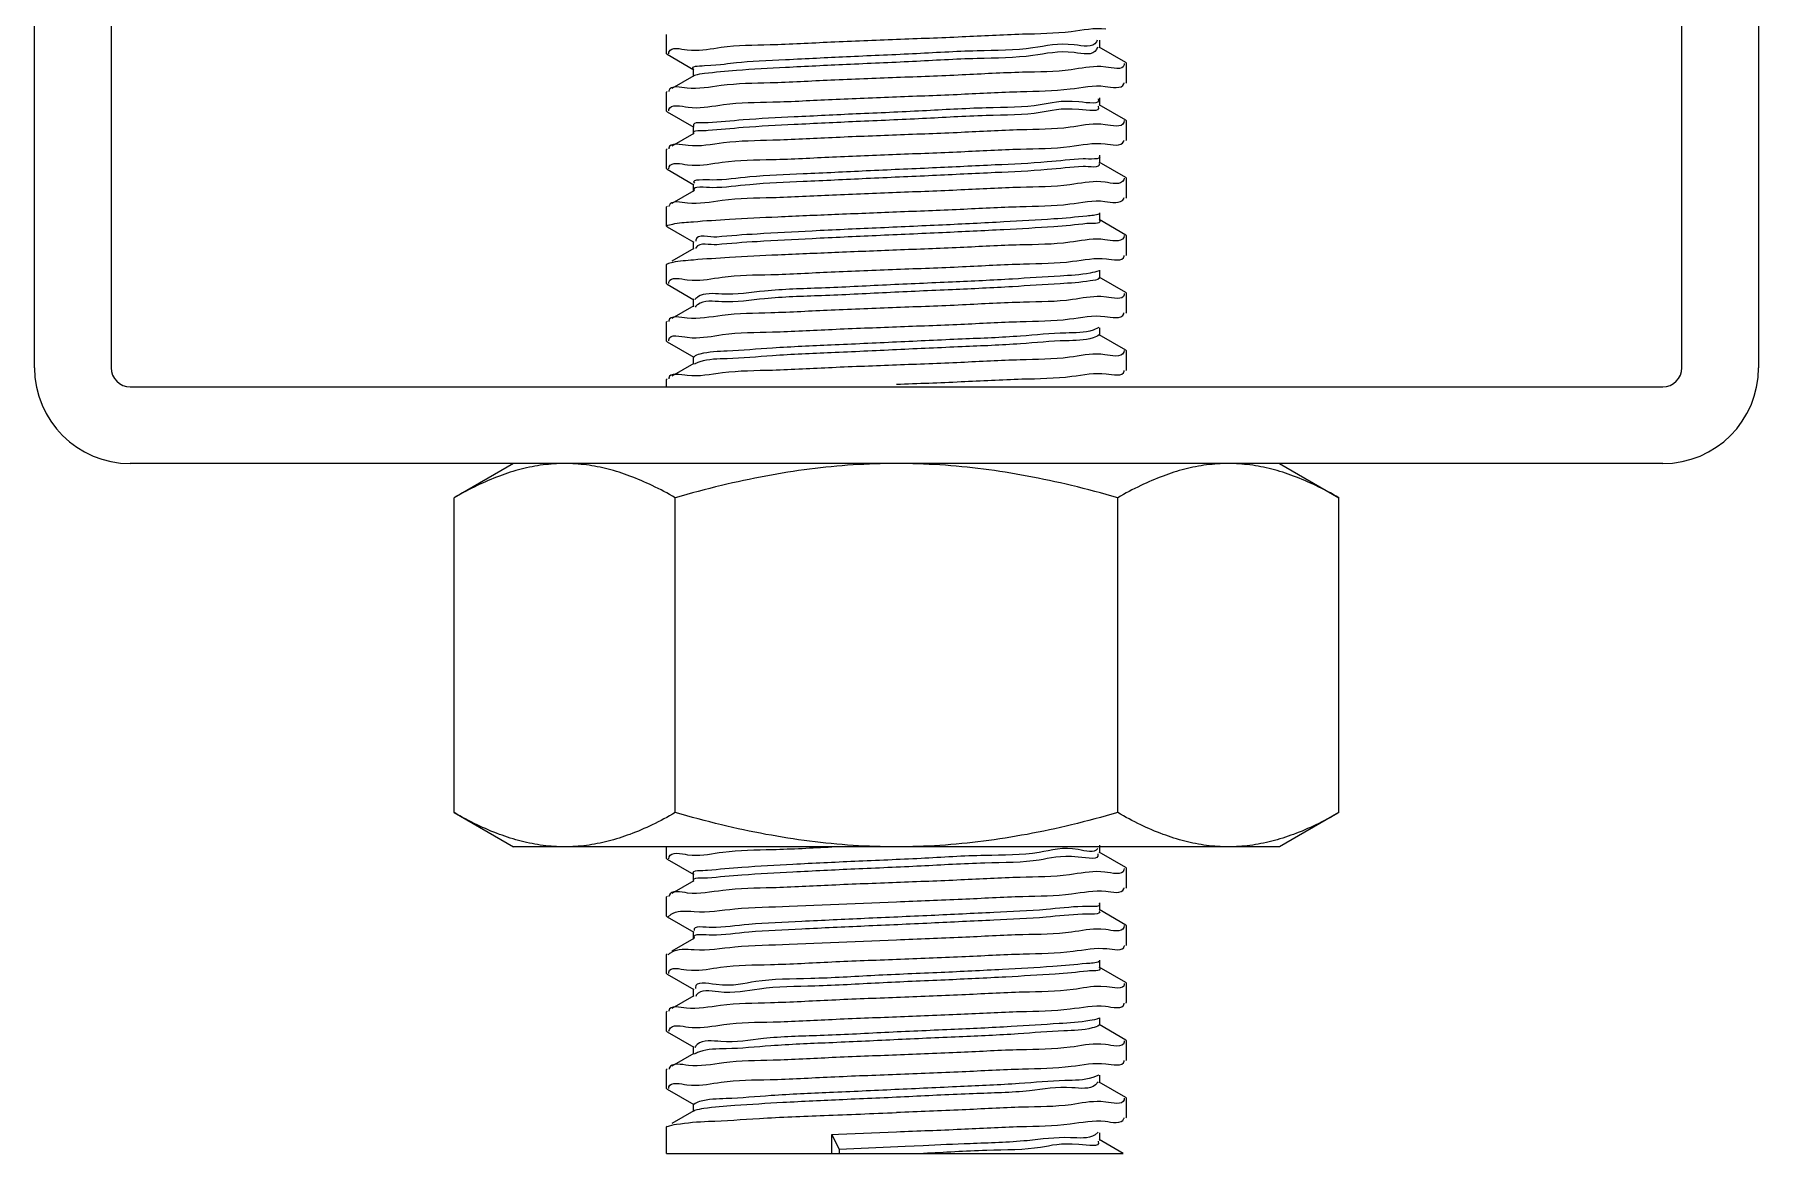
# Model space of a CAD drawing. Extents: x 552102 to 973302, y -80747 to 40012826.
# Drawn here: x 609423.4 to 609734.4, y 210815.7 to 211017.5 of the extents above; entities that cross this region are included whole.
import ezdxf

# ---------------------------------------------------------------- set-up
doc = ezdxf.new("R2010")
doc.units = 0
doc.header["$LTSCALE"] = 1000
doc.header["$MEASUREMENT"] = 0
doc.layers.add('02___PRT_ALL_AXES', color=7, linetype='Continuous')

msp = doc.modelspace()

# ---------------------------------------------------------------- linework, layer by layer
at = {"color": 2, "linetype": 'Continuous'}
for p, q in [((609423.37, 210957.38), (609423.37, 211233.86)), ((609437.19, 211233.86), (609437.19, 210957.38)), ((609720.58, 210957.38), (609720.58, 211233.86)), ((609734.41, 211233.86), (609734.41, 210957.38)), ((609440.65, 210953.93), (609717.13, 210953.93)), ((609717.13, 210940.1), (609440.65, 210940.1))]:
    msp.add_line(p, q, dxfattribs=at)
at = {"color": 133, "linetype": 'Continuous'}
for p, q in [((609615.11, 211016.42), (609614.98, 211016.14)), ((609615.57, 211015.05), (609615.57, 211016.43)), ((609537.51, 211013.9), (609537.41, 211014.01)), ((609537.51, 211013.9), (609542.31, 211011.12)), ((609537.8, 211014.01), (609537.84, 211014.31)), ((609541.1, 211014.71), (609541.93, 211014.64)), ((609615.14, 211015.16), (609614.98, 211014.75)), ((609620.26, 211012.4), (609615.46, 211015.18)), ((609542.31, 211010), (609538.38, 211007.72)), ((609542.2, 211011.25), (609542.2, 211009.87)), ((609542.46, 211010.07), (609542.31, 211010)), ((609616.68, 211011.59), (609615.74, 211011.67)), ((609619.97, 211012.26), (609619.95, 211012)), ((609620.26, 211012.4), (609620.36, 211012.29)), ((609537.51, 211007.22), (609537.41, 211007.1)), ((609620.26, 211008.72), (609620.36, 211008.83)), ((609537.51, 211003.53), (609537.41, 211003.65)), ((609537.51, 211003.53), (609542.31, 211000.75)), ((609537.84, 211003.68), (609537.84, 211003.92)), ((609541.29, 211004.37), (609542.04, 211004.3)), ((609615.24, 211004.52), (609615.26, 211004.47)), ((609620.26, 211002.03), (609615.46, 211004.81)), ((609615.57, 211004.68), (609615.57, 211006.07)), ((609542.2, 211000.88), (609542.2, 210999.5)), ((609616.56, 211001.21), (609615.74, 211001.29)), ((609619.96, 211001.94), (609619.91, 211001.62)), ((609620.26, 211002.03), (609620.36, 211001.92)), ((609542.31, 210999.63), (609538.38, 210997.35)), ((609620.26, 210998.35), (609620.36, 210998.46)), ((609537.51, 210996.85), (609537.41, 210996.73)), ((609541.17, 210993.99), (609542.03, 210993.9)), ((609620.26, 210991.66), (609615.46, 210994.44)), ((609615.57, 210994.31), (609615.57, 210995.7)), ((609537.51, 210993.16), (609537.41, 210993.28)), ((609537.51, 210993.16), (609542.31, 210990.38)), ((609537.8, 210993.25), (609537.87, 210993.58)), ((609616.52, 210990.83), (609615.74, 210990.91)), ((609619.95, 210991.59), (609619.87, 210991.26)), ((609620.26, 210991.66), (609620.36, 210991.55)), ((609542.31, 210989.26), (609538.38, 210986.98)), ((609542.2, 210990.51), (609542.2, 210989.13)), ((609620.26, 210987.98), (609620.36, 210988.09)), ((609537.51, 210986.48), (609537.41, 210986.37)), ((609615.57, 210983.95), (609615.57, 210985.33)), ((609537.51, 210982.8), (609537.41, 210982.91)), ((609537.51, 210982.8), (609540.65, 210980.98)), ((609541.8, 210983.68), (609542.24, 210983.71)), ((609620.26, 210981.3), (609615.46, 210984.08)), ((609542.31, 210978.89), (609538.38, 210976.62)), ((609540.65, 210980.98), (609542.31, 210980.02)), ((609542.2, 210980.15), (609542.2, 210978.76)), ((609542.66, 210979.01), (609542.66, 210978.89)), ((609616.49, 210980.46), (609615.74, 210980.54)), ((609619.98, 210981.24), (609619.87, 210980.89)), ((609620.26, 210981.3), (609620.36, 210981.18)), ((609537.51, 210976.11), (609537.41, 210976)), ((609620.26, 210977.61), (609620.36, 210977.73)), ((609537.51, 210972.43), (609537.41, 210972.54)), ((609537.51, 210972.43), (609542.31, 210969.65)), ((609537.81, 210972.56), (609537.83, 210972.83)), ((609541.12, 210973.25), (609542.03, 210973.16)), ((609620.26, 210970.93), (609615.46, 210973.71)), ((609615.57, 210973.58), (609615.57, 210974.96)), ((609542.2, 210969.78), (609542.2, 210968.39)), ((609616.76, 210970.12), (609615.74, 210970.2)), ((609619.98, 210970.79), (609619.97, 210970.53)), ((609620.26, 210970.93), (609620.36, 210970.81)), ((609542.31, 210968.52), (609538.38, 210966.25)), ((609542.69, 210968.48), (609542.55, 210968.33)), ((609542.74, 210968.52), (609542.69, 210968.48)), ((609620.26, 210967.24), (609620.36, 210967.36)), ((609537.51, 210965.74), (609537.41, 210965.63)), ((609615.36, 210964.61), (609614.35, 210964.17)), ((609620.26, 210960.56), (609615.46, 210963.34)), ((609615.57, 210963.21), (609615.57, 210964.59)), ((609537.51, 210962.06), (609537.41, 210962.17)), ((609537.51, 210962.06), (609542.31, 210959.28)), ((609537.81, 210962.22), (609537.81, 210962.44)), ((609541.14, 210962.88), (609542.03, 210962.8)), ((609616.47, 210959.73), (609615.74, 210959.8)), ((609619.94, 210960.48), (609619.87, 210960.16)), ((609620.26, 210960.56), (609620.36, 210960.45)), ((609542.31, 210958.16), (609538.38, 210955.88)), ((609542.2, 210959.41), (609542.2, 210958.03)), ((609542.58, 210958.11), (609542.41, 210958.01)), ((609542.64, 210958.14), (609542.58, 210958.11)), ((609620.26, 210956.88), (609620.36, 210956.99)), ((609537.51, 210955.38), (609537.41, 210955.26)), ((609541.2, 210869.57), (609542.03, 210869.49)), ((609615.2, 210869.75), (609615.22, 210869.67)), ((609620.26, 210867.25), (609615.46, 210870.03)), ((609615.57, 210869.9), (609615.57, 210871.28)), ((609537.51, 210868.75), (609537.41, 210868.86)), ((609537.51, 210868.75), (609542.31, 210865.97)), ((609537.81, 210868.84), (609537.86, 210869.16)), ((609616.49, 210866.42), (609615.74, 210866.49)), ((609619.94, 210867.1), (609619.93, 210866.86)), ((609620.26, 210867.25), (609620.36, 210867.13)), ((609542.31, 210864.84), (609538.38, 210862.57)), ((609542.2, 210866.1), (609542.2, 210864.71)), ((609620.26, 210863.56), (609620.36, 210863.68)), ((609537.51, 210862.06), (609537.41, 210861.95)), ((609559.54, 210860.29), (609578.89, 210861.09)), ((609615.57, 210859.53), (609615.57, 210860.91)), ((609537.51, 210858.38), (609537.41, 210858.49)), ((609537.51, 210858.38), (609542.31, 210855.6)), ((609537.65, 210858.33), (609538.22, 210858.82)), ((609541.8, 210859.36), (609542.4, 210859.31)), ((609620.26, 210856.88), (609615.46, 210859.66)), ((609542.31, 210854.48), (609538.38, 210852.2)), ((609542.2, 210855.73), (609542.2, 210854.35)), ((609578.89, 210854.17), (609559.54, 210853.37)), ((609616.64, 210856.06), (609615.74, 210856.14)), ((609619.97, 210856.79), (609619.91, 210856.47)), ((609620.26, 210856.88), (609620.36, 210856.77)), ((609537.51, 210851.7), (609537.41, 210851.58)), ((609620.26, 210853.2), (609620.36, 210853.31)), ((609537.51, 210848.01), (609537.41, 210848.13)), ((609537.51, 210848.01), (609542.31, 210845.23)), ((609537.8, 210848.16), (609537.8, 210848.41)), ((609540.98, 210848.82), (609541.93, 210848.74)), ((609620.26, 210846.51), (609615.46, 210849.29)), ((609615.57, 210849.16), (609615.57, 210850.55)), ((609542.2, 210845.36), (609542.2, 210843.98)), ((609616.86, 210845.72), (609615.74, 210845.8)), ((609620.26, 210846.51), (609620.36, 210846.4)), ((609542.31, 210844.11), (609538.38, 210841.83)), ((609542.73, 210844.16), (609542.67, 210844)), ((609542.74, 210844.2), (609542.73, 210844.16)), ((609620.26, 210842.83), (609620.36, 210842.94)), ((609537.51, 210841.33), (609537.41, 210841.21)), ((609541.33, 210838.48), (609542.04, 210838.41)), ((609620.26, 210836.14), (609615.46, 210838.92)), ((609615.57, 210838.79), (609615.57, 210840.18)), ((609537.51, 210837.64), (609537.41, 210837.76)), ((609537.51, 210837.64), (609542.31, 210834.86)), ((609537.84, 210837.72), (609537.91, 210838.04)), ((609616.59, 210835.32), (609615.74, 210835.4)), ((609619.95, 210835.99), (609619.96, 210835.76)), ((609620.26, 210836.14), (609620.36, 210836.03)), ((609542.31, 210833.74), (609538.38, 210831.46)), ((609542.2, 210834.99), (609542.2, 210833.61)), ((609542.59, 210833.69), (609542.42, 210833.59)), ((609542.65, 210833.72), (609542.59, 210833.69)), ((609620.26, 210832.46), (609620.36, 210832.57)), ((609537.51, 210830.96), (609537.41, 210830.85)), ((609615.38, 210829.81), (609614.28, 210829.37)), ((609615.57, 210828.43), (609615.57, 210829.81)), ((609537.51, 210827.28), (609537.41, 210827.39)), ((609537.51, 210827.28), (609542.31, 210824.5)), ((609537.8, 210827.39), (609537.84, 210827.69)), ((609541.08, 210828.09), (609541.93, 210828.01)), ((609615.27, 210828.6), (609614.81, 210828.09)), ((609620.26, 210825.78), (609615.46, 210828.56)), ((609542.31, 210823.37), (609538.38, 210821.1)), ((609542.2, 210824.63), (609542.2, 210823.24)), ((609542.47, 210823.42), (609542.32, 210823.35)), ((609616.67, 210824.96), (609615.74, 210825.04)), ((609619.97, 210825.64), (609619.95, 210825.38)), ((609620.26, 210825.78), (609620.36, 210825.66)), ((609537.41, 210820.48), (609537.51, 210820.59)), ((609620.26, 210822.09), (609620.36, 210822.21)), ((609567.19, 210819.14), (609568.4, 210819.19)), ((609567.19, 210819.14), (609568.54, 210816.38)), ((609567.19, 210815.69), (609567.19, 210819.14)), ((609568.4, 210819.19), (609578.89, 210819.61)), ((609580.44, 210816.92), (609568.54, 210816.38)), ((609583.69, 210817.08), (609580.44, 210816.92)), ((609615.25, 210819.51), (609614.71, 210819.08)), ((609615.24, 210817.89), (609615.26, 210817.84)), ((609619.78, 210815.69), (609615.46, 210818.19)), ((609615.57, 210818.06), (609615.57, 210819.44)), ((609537.42, 210815.69), (609619.77, 210815.69)), ((609568.54, 210816.38), (609568.54, 210815.69))]:
    msp.add_line(p, q, dxfattribs=at)
at = {"color": 2, "linetype": 'Continuous'}
for centre, radius, start, end in [((609440.65, 210957.38), 17.28, 180, 270), ((609440.65, 210957.38), 3.46, 180, 270), ((609717.13, 210957.38), 17.28, 270, 0), ((609717.13, 210957.38), 3.46, 270, 0)]:
    msp.add_arc(centre, radius, start, end, dxfattribs=at)
at = {"color": 133, "linetype": 'Continuous'}
for points, start_tangent, end_tangent in [([(609541.93, 211014.64), (609547.26, 211015.17), (609556.08, 211015.65), (609567.05, 211016.13), (609578.89, 211016.61)], (0.998113, -0.0614), (0.999209, 0.039757)), ([(609614.98, 211016.14), (609610.94, 211015.6), (609603.49, 211015.05), (609593.41, 211014.51), (609581.78, 211013.97), (609569.84, 211013.43), (609558.87, 211012.89), (609550.03, 211012.35), (609544.27, 211011.81), (609542.2, 211011.26), (609542.21, 211011.25)], (-0.4842, -0.874957), (0.363744, -0.931499)), ([(609578.89, 211016.61), (609590.74, 211017.08), (609601.61, 211017.56), (609610.4, 211018.03), (609616.68, 211018.5)], (0.999209, 0.039757), (0.993301, -0.115553)), ([(609537.84, 211014.31), (609541.1, 211014.71)], (0.285622, 0.958342), (0.992742, -0.12026)), ([(609614.98, 211014.75), (609610.94, 211014.21), (609603.49, 211013.67), (609593.41, 211013.13), (609581.78, 211012.59), (609569.84, 211012.05), (609558.87, 211011.51), (609550.03, 211010.97), (609544.27, 211010.42), (609542.46, 211010.07)], (-0.4842, -0.874957), (-0.942818, -0.333308)), ([(609578.89, 211009.69), (609567.05, 211009.22), (609556.08, 211008.73), (609547.26, 211008.26), (609541.1, 211007.8)], (-0.999209, -0.039757), (-0.992742, 0.12026)), ([(609615.74, 211011.67), (609610.4, 211011.12), (609601.61, 211010.65), (609590.74, 211010.17), (609578.89, 211009.69)], (-0.998492, 0.054905), (-0.999209, -0.039757)), ([(609619.95, 211012), (609616.68, 211011.59)], (-0.171902, -0.985114), (-0.993301, 0.115553)), ([(609541.1, 211007.8), (609537.83, 211007.34), (609537.8, 211007.19)], (-0.992742, 0.12026), (-0.089083, -0.996024)), ([(609578.89, 211006.24), (609590.54, 211006.71), (609601.26, 211007.18), (609610.19, 211007.65), (609616.56, 211008.12)], (0.999209, 0.039757), (0.992314, -0.123749)), ([(609616.56, 211008.12), (609619.92, 211008.59), (609619.96, 211008.75)], (0.992314, -0.123749), (0.124794, 0.992183)), ([(609537.84, 211003.92), (609541.29, 211004.37)], (0.13209, 0.991238), (0.993137, -0.11696)), ([(609542.04, 211004.3), (609547.69, 211004.83), (609556.57, 211005.3), (609567.26, 211005.77), (609578.89, 211006.24)], (0.99751, -0.070528), (0.999209, 0.039757)), ([(609615.26, 211005.85), (609611.79, 211005.31), (609604.82, 211004.77), (609595.07, 211004.23), (609583.6, 211003.69), (609571.63, 211003.14), (609560.43, 211002.6), (609551.2, 211002.06), (609544.92, 211001.52)], (0.391824, -0.92004), (-0.996927, -0.078335)), ([(609615.26, 211004.47), (609611.79, 211003.93), (609604.82, 211003.39), (609595.07, 211002.84), (609583.6, 211002.3), (609571.63, 211001.76), (609560.43, 211001.22), (609551.2, 211000.68), (609544.92, 211000.14)], (0.391824, -0.92004), (-0.996927, -0.078335)), ([(609544.92, 211001.52), (609542.27, 211000.98), (609542.28, 211000.96)], (-0.996927, -0.078335), (0.689205, -0.724567)), ([(609544.92, 211000.14), (609542.27, 210999.59)], (-0.996927, -0.078335), (0.618003, -0.786175)), ([(609615.74, 211001.29), (609610.19, 211000.74), (609601.26, 211000.27), (609590.54, 210999.8), (609578.89, 210999.33)], (-0.997837, 0.065743), (-0.999209, -0.039757)), ([(609619.91, 211001.62), (609616.56, 211001.21)], (-0.314156, -0.949371), (-0.992315, 0.123738)), ([(609541.29, 210997.45), (609537.84, 210996.97), (609537.84, 210996.85)], (-0.993137, 0.11696), (0.014878, -0.999889)), ([(609578.89, 210999.33), (609567.26, 210998.86), (609556.57, 210998.39), (609547.69, 210997.92), (609541.29, 210997.45)], (-0.999209, -0.039757), (-0.993137, 0.11696)), ([(609578.89, 210995.87), (609590.52, 210996.34), (609601.23, 210996.81), (609610.16, 210997.28), (609616.52, 210997.75)], (0.999209, 0.039757), (0.992169, -0.124901)), ([(609616.52, 210997.75), (609619.89, 210998.21), (609619.94, 210998.41)], (0.992169, -0.124901), (0.181948, 0.983308)), ([(609537.87, 210993.58), (609541.17, 210993.99)], (0.345438, 0.938441), (0.992326, -0.12365)), ([(609542.03, 210993.9), (609547.45, 210994.45), (609556.48, 210994.93), (609567.34, 210995.4), (609578.89, 210995.87)], (0.998135, -0.061037), (0.999209, 0.039757)), ([(609612.56, 210995.02), (609606.08, 210994.48), (609596.69, 210993.94), (609585.41, 210993.4), (609573.43, 210992.86), (609562.03, 210992.32), (609552.43, 210991.78), (609545.65, 210991.23)], (-0.998799, -0.048987), (-0.999998, 0.00209)), ([(609615.45, 210995.56), (609612.56, 210995.02)], (0.623785, -0.781596), (-0.998799, -0.048987)), ([(609615.44, 210994.2), (609615.45, 210994.18), (609612.56, 210993.64)], (0.670957, -0.741497), (-0.998799, -0.048987)), ([(609545.65, 210991.23), (609542.42, 210990.69), (609542.43, 210990.68)], (-0.999998, 0.00209), (0.582236, -0.81302)), ([(609612.56, 210993.64), (609606.08, 210993.1), (609596.69, 210992.56), (609585.41, 210992.02), (609573.43, 210991.48), (609562.03, 210990.94), (609552.43, 210990.39), (609545.65, 210989.85)], (-0.998799, -0.048987), (-0.999998, 0.00209)), ([(609615.74, 210990.91), (609610.16, 210990.37), (609601.23, 210989.9), (609590.52, 210989.43), (609578.89, 210988.96)], (-0.997712, 0.067613), (-0.999209, -0.039757)), ([(609619.87, 210991.26), (609616.52, 210990.83)], (-0.36933, -0.929298), (-0.992169, 0.124901)), ([(609578.89, 210988.96), (609567.34, 210988.49), (609556.48, 210988.02), (609547.45, 210987.54), (609541.17, 210987.07)], (-0.999209, -0.039757), (-0.992326, 0.12365)), ([(609545.65, 210989.85), (609542.41, 210989.32)], (-0.999998, 0.00209), (0.530987, -0.84738)), ([(609616.49, 210987.38), (609619.89, 210987.85), (609619.96, 210988.05)], (0.992191, -0.124729), (0.238743, 0.971083)), ([(609541.17, 210987.07), (609537.85, 210986.6), (609537.81, 210986.44)], (-0.992326, 0.12365), (-0.148193, -0.988958)), ([(609542.24, 210983.71), (609548.76, 210984.16), (609557.49, 210984.61), (609567.78, 210985.05), (609578.89, 210985.5)], (0.996407, 0.084696), (0.999209, 0.039757)), ([(609613.24, 210984.74), (609607.27, 210984.2), (609598.27, 210983.66), (609587.2, 210983.11), (609575.24, 210982.57), (609563.68, 210982.03), (609553.73, 210981.49), (609546.47, 210980.95)], (-0.993003, -0.118087), (-0.995414, -0.095657)), ([(609578.89, 210985.5), (609590.38, 210985.97), (609601.13, 210986.44), (609610.15, 210986.91), (609616.49, 210987.38)], (0.999209, 0.039757), (0.992191, -0.124729)), ([(609615.49, 210985.16), (609613.24, 210984.74)], (-0.84656, -0.532293), (-0.993003, -0.118087)), ([(609537.44, 210982.89), (609538.52, 210983.29)], (0.610695, 0.791866), (0.970047, 0.242919)), ([(609538.52, 210983.29), (609541.8, 210983.68)], (0.970047, 0.242919), (0.998142, 0.060934)), ([(609546.47, 210980.95), (609542.67, 210980.41), (609542.66, 210980.18)], (-0.995414, -0.095657), (0.082171, -0.996618)), ([(609613.24, 210983.36), (609607.27, 210982.81), (609598.27, 210982.27), (609587.2, 210981.73), (609575.24, 210981.19), (609563.68, 210980.65), (609553.73, 210980.11), (609546.47, 210979.57)], (-0.993003, -0.118087), (-0.995414, -0.095657)), ([(609615.54, 210983.92), (609615.55, 210983.9), (609613.24, 210983.36)], (0.630768, -0.775971), (-0.993003, -0.118087)), ([(609578.89, 210978.59), (609567.78, 210978.14), (609557.49, 210977.7), (609548.76, 210977.25), (609542.24, 210976.8)], (-0.999209, -0.039757), (-0.996407, -0.084696)), ([(609546.47, 210979.57), (609542.67, 210979.03), (609542.66, 210979.01)], (-0.995414, -0.095657), (-0.101201, -0.994866)), ([(609615.74, 210980.54), (609610.15, 210980), (609601.13, 210979.52), (609590.38, 210979.05), (609578.89, 210978.59)], (-0.9977, 0.067789), (-0.999209, -0.039757)), ([(609619.87, 210980.89), (609616.49, 210980.46)], (-0.430586, -0.902549), (-0.992191, 0.124729)), ([(609542.24, 210976.8), (609538.52, 210976.38), (609537.54, 210976.06)], (-0.996407, -0.084696), (-0.870949, -0.491373)), ([(609578.89, 210975.13), (609590.78, 210975.61), (609601.8, 210976.1), (609610.65, 210976.57), (609616.76, 210977.03)], (0.999209, 0.039757), (0.993546, -0.113431)), ([(609616.76, 210977.03), (609619.97, 210977.5), (609619.98, 210977.61)], (0.993546, -0.113431), (-0.005222, 0.999986)), ([(609537.83, 210972.83), (609541.12, 210973.25)], (0.201876, 0.979411), (0.993042, -0.117762)), ([(609542.03, 210973.16), (609547.42, 210973.71), (609556.23, 210974.18), (609567.07, 210974.66), (609578.89, 210975.13)], (0.998336, -0.057666), (0.999209, 0.039757)), ([(609613.84, 210974.45), (609608.39, 210973.91), (609599.8, 210973.37), (609588.97, 210972.83), (609577.07, 210972.29), (609565.36, 210971.75), (609555.09, 210971.2), (609547.37, 210970.66), (609543, 210970.12), (609542.48, 210969.61)], (-0.980667, -0.195686), (-0.528539, -0.848909)), ([(609613.84, 210973.07), (609608.39, 210972.53), (609599.8, 210971.99), (609588.97, 210971.45), (609577.07, 210970.91), (609565.36, 210970.36), (609555.09, 210969.82), (609547.37, 210969.28), (609543, 210968.74), (609542.74, 210968.52)], (-0.980667, -0.195686), (-0.731094, -0.682277)), ([(609615.43, 210974.88), (609613.84, 210974.45)], (-0.884631, -0.466292), (-0.980667, -0.195686)), ([(609615.55, 210973.59), (609613.84, 210973.07)], (-0.552759, -0.833341), (-0.980667, -0.195686)), ([(609615.74, 210970.2), (609610.65, 210969.66), (609601.8, 210969.19), (609590.78, 210968.7), (609578.89, 210968.22)], (-0.998953, 0.045754), (-0.999209, -0.039757)), ([(609619.97, 210970.53), (609616.76, 210970.12)], (-0.175496, -0.98448), (-0.993546, 0.113431)), ([(609541.12, 210966.33), (609537.82, 210965.86), (609537.81, 210965.74)], (-0.993042, 0.117762), (-0.024587, -0.999698)), ([(609578.89, 210968.22), (609567.07, 210967.75), (609556.23, 210967.27), (609547.42, 210966.8), (609541.12, 210966.33)], (-0.999209, -0.039757), (-0.993042, 0.117762)), ([(609578.89, 210964.77), (609590.49, 210965.23), (609601.18, 210965.7), (609610.09, 210966.17), (609616.47, 210966.64)], (0.999209, 0.039757), (0.992147, -0.125078)), ([(609616.47, 210966.64), (609619.88, 210967.11), (609619.92, 210967.3)], (0.992147, -0.125078), (0.15364, 0.988127)), ([(609537.81, 210962.44), (609541.14, 210962.88)], (0.09008, 0.995935), (0.993723, -0.11187)), ([(609542.03, 210962.8), (609547.49, 210963.35), (609556.53, 210963.83), (609567.29, 210964.3), (609578.89, 210964.77)], (0.99833, -0.05777), (0.999209, 0.039757)), ([(609614.35, 210964.17), (609609.44, 210963.63), (609601.27, 210963.08), (609590.72, 210962.54), (609578.9, 210962), (609567.08, 210961.46), (609556.52, 210960.92), (609548.34, 210960.38), (609543.42, 210959.84), (609542.31, 210959.31)], (-0.946342, -0.323166), (-0.684488, -0.729024)), ([(609615.46, 210963.31), (609614.35, 210962.78)], (-0.683987, -0.729494), (-0.946342, -0.323166)), ([(609614.35, 210962.78), (609609.44, 210962.24), (609601.27, 210961.7), (609590.72, 210961.16), (609578.9, 210960.62), (609567.08, 210960.08), (609556.52, 210959.54), (609548.34, 210959), (609543.42, 210958.45), (609542.64, 210958.14)], (-0.946342, -0.323166), (-0.898822, -0.438314)), ([(609615.74, 210959.8), (609610.09, 210959.26), (609601.18, 210958.79), (609590.49, 210958.32), (609578.89, 210957.85)], (-0.997363, 0.072581), (-0.999209, -0.039757)), ([(609619.87, 210960.16), (609616.47, 210959.73)], (-0.332435, -0.943126), (-0.992147, 0.125078)), ([(609578.89, 210957.85), (609567.29, 210957.39), (609556.53, 210956.91), (609547.49, 210956.44), (609541.14, 210955.97)], (-0.999209, -0.039757), (-0.993723, 0.11187)), ([(609616.73, 210956.29), (609619.96, 210956.76), (609619.97, 210956.89)], (0.993072, -0.117511), (0.037002, 0.999315)), ([(609541.14, 210955.97), (609537.81, 210955.49), (609537.81, 210955.39)], (-0.993723, 0.11187), (0.054609, -0.998508)), ([(609578.89, 210954.4), (609590.53, 210954.87), (609601.51, 210955.35), (609610.52, 210955.83), (609616.73, 210956.29)], (0.999209, 0.039757), (0.993072, -0.117511)), ([(609537.86, 210869.16), (609541.2, 210869.57)], (0.307532, 0.951538), (0.992347, -0.12348)), ([(609542.03, 210869.49), (609547.57, 210870.04), (609556.5, 210870.51), (609567.2, 210870.98)], (0.997864, -0.065329), (0.998868, 0.047567)), ([(609615.2, 210870.7), (609611.66, 210870.51), (609604.61, 210869.97), (609594.81, 210869.43), (609583.31, 210868.89), (609571.34, 210868.35), (609560.18, 210867.81), (609551.01, 210867.26), (609544.81, 210866.72)], (-0.535781, -0.844357), (-0.996028, -0.089043)), ([(609615.22, 210869.67), (609611.66, 210869.13), (609604.61, 210868.59), (609594.81, 210868.05), (609583.31, 210867.51), (609571.34, 210866.97), (609560.18, 210866.42), (609551.01, 210865.88), (609544.81, 210865.34)], (0.292814, -0.956169), (-0.996028, -0.089043)), ([(609544.81, 210866.72), (609542.25, 210866.18), (609542.27, 210866.16)], (-0.996028, -0.089043), (0.686475, -0.727153)), ([(609615.74, 210866.49), (609610.09, 210865.95), (609601.19, 210865.48), (609590.51, 210865.01), (609578.89, 210864.54)], (-0.997592, 0.069359), (-0.999209, -0.039757)), ([(609619.93, 210866.86), (609616.49, 210866.42)], (-0.122068, -0.992522), (-0.993224, 0.116218)), ([(609578.89, 210864.54), (609567.22, 210864.07), (609556.5, 210863.6), (609547.57, 210863.13), (609541.2, 210862.66)], (-0.999209, -0.039757), (-0.992347, 0.12348)), ([(609544.81, 210865.34), (609542.25, 210864.8)], (-0.996028, -0.089043), (0.56487, -0.82518)), ([(609616.64, 210862.97), (609619.93, 210863.44), (609619.97, 210863.6)], (0.992533, -0.121979), (0.126768, 0.991932)), ([(609541.2, 210862.66), (609537.85, 210862.19), (609537.82, 210862.03)], (-0.992347, 0.12348), (-0.118536, -0.99295)), ([(609542.4, 210859.31), (609549.72, 210859.8), (609559.54, 210860.29)], (0.997962, -0.063807), (0.99899, 0.044936)), ([(609578.89, 210861.09), (609590.73, 210861.56), (609601.66, 210862.05), (609610.46, 210862.51), (609616.64, 210862.97)], (0.999209, 0.039757), (0.992533, -0.121979)), ([(609615.43, 210860.76), (609612.44, 210860.23)], (0.608518, -0.79354), (-0.999328, -0.036646)), ([(609538.22, 210858.82), (609541.8, 210859.36)], (0.841592, 0.540114), (0.996629, -0.082038)), ([(609561.78, 210857.52), (609552.23, 210856.98), (609545.53, 210856.44)], (-0.998709, -0.050788), (-0.999912, -0.013272)), ([(609612.44, 210860.23), (609605.88, 210859.69), (609596.44, 210859.14), (609585.12, 210858.6), (609573.14, 210858.06), (609561.78, 210857.52)], (-0.999328, -0.036646), (-0.998709, -0.050788)), ([(609612.44, 210858.84), (609605.88, 210858.3), (609596.44, 210857.76), (609585.12, 210857.22), (609573.14, 210856.68), (609561.78, 210856.14)], (-0.999328, -0.036646), (-0.998709, -0.050788)), ([(609615.42, 210859.4), (609615.43, 210859.39), (609612.44, 210858.84)], (0.655154, -0.755495), (-0.999328, -0.036646)), ([(609545.53, 210856.44), (609542.39, 210855.9), (609542.4, 210855.88)], (-0.999912, -0.013272), (0.6146, -0.788839)), ([(609545.57, 210855.06), (609542.4, 210854.53)], (-0.999983, -0.005885), (0.547402, -0.83687)), ([(609561.78, 210856.14), (609552.26, 210855.6), (609545.57, 210855.06)], (-0.998709, -0.050788), (-0.999983, -0.005885)), ([(609615.74, 210856.14), (609610.46, 210855.6), (609601.66, 210855.13), (609590.73, 210854.65), (609578.89, 210854.17)], (-0.998401, 0.056532), (-0.999209, -0.039757)), ([(609619.91, 210856.47), (609616.64, 210856.06)], (-0.325584, -0.945513), (-0.992533, 0.121979)), ([(609542.4, 210852.4), (609538.22, 210851.91), (609537.72, 210851.51)], (-0.997962, 0.063807), (-0.674383, -0.738381)), ([(609559.54, 210853.37), (609549.72, 210852.89), (609542.4, 210852.4)], (-0.99899, -0.044936), (-0.997962, 0.063807)), ([(609578.89, 210850.72), (609590.65, 210851.19), (609601.74, 210851.68), (609610.73, 210852.16), (609616.86, 210852.63)], (0.999209, 0.039757), (0.994397, -0.10571)), ([(609616.86, 210852.63), (609619.99, 210853.09), (609619.99, 210853.17)], (0.994397, -0.10571), (-0.079279, 0.996852)), ([(609537.8, 210848.41), (609540.98, 210848.82)], (0.157543, 0.987512), (0.993661, -0.112418)), ([(609541.93, 210848.74), (609547.15, 210849.28), (609556.17, 210849.76), (609567.2, 210850.25), (609578.89, 210850.72)], (0.99869, -0.051168), (0.999209, 0.039757)), ([(609613.14, 210849.94), (609607.09, 210849.4), (609598.02, 210848.86), (609586.92, 210848.32), (609574.96, 210847.78), (609563.41, 210847.23), (609553.52, 210846.69), (609546.34, 210846.15), (609542.62, 210845.61), (609542.64, 210845.45)], (-0.994213, -0.107428), (0.202363, -0.979311)), ([(609613.36, 210848.59), (609607.51, 210848.05), (609598.63, 210847.51), (609587.65, 210846.97), (609575.75, 210846.43), (609564.18, 210845.89), (609554.17, 210845.35), (609546.78, 210844.81), (609542.78, 210844.27), (609542.74, 210844.2)], (-0.991604, -0.129313), (-0.420158, -0.907451)), ([(609615.5, 210850.36), (609613.14, 210849.94)], (-0.807946, -0.589257), (-0.994213, -0.107428)), ([(609615.55, 210849.15), (609615.56, 210849.13), (609613.36, 210848.59)], (0.573974, -0.818874), (-0.991604, -0.129313)), ([(609615.74, 210845.8), (609610.73, 210845.25), (609601.74, 210844.77), (609590.65, 210844.28), (609578.89, 210843.81)], (-0.99932, 0.036861), (-0.999209, -0.039757)), ([(609619.98, 210846.34), (609619.99, 210846.18), (609616.86, 210845.72)], (0.147216, -0.989104), (-0.994397, 0.10571)), ([(609540.98, 210841.9), (609537.8, 210841.44), (609537.79, 210841.33)], (-0.993661, 0.112418), (0.020188, -0.999796)), ([(609578.89, 210843.81), (609567.2, 210843.33), (609556.17, 210842.85), (609547.15, 210842.37), (609540.98, 210841.9)], (-0.999209, -0.039757), (-0.993661, 0.112418)), ([(609578.89, 210840.35), (609590.48, 210840.82), (609601.21, 210841.29), (609610.22, 210841.76), (609616.59, 210842.23)], (0.999209, 0.039757), (0.993561, -0.113295)), ([(609616.59, 210842.23), (609619.96, 210842.71), (609619.96, 210842.82)], (0.993561, -0.113295), (-0.044825, 0.998995)), ([(609537.91, 210838.04), (609541.33, 210838.48)], (0.329236, 0.944248), (0.992127, -0.125239)), ([(609542.04, 210838.41), (609547.71, 210838.95), (609556.63, 210839.42), (609567.29, 210839.88), (609578.89, 210840.35)], (0.997199, -0.074793), (0.999209, 0.039757)), ([(609613.75, 210839.66), (609608.22, 210839.11), (609599.56, 210838.57), (609588.69, 210838.03), (609576.78, 210837.49), (609565.09, 210836.95), (609554.87, 210836.41), (609547.22, 210835.87), (609542.94, 210835.33), (609542.52, 210834.82)], (-0.983389, -0.181512), (-0.473055, -0.881033)), ([(609615.44, 210840.08), (609613.75, 210839.66)], (-0.886759, -0.462232), (-0.983389, -0.181512)), ([(609615.5, 210838.86), (609614.18, 210838.34)], (-0.685353, -0.728211), (-0.964009, -0.265869)), ([(609614.18, 210838.34), (609609.1, 210837.8), (609600.82, 210837.26), (609590.22, 210836.72), (609578.42, 210836.18), (609566.67, 210835.64), (609556.21, 210835.1), (609548.15, 210834.56), (609543.35, 210834.02), (609542.65, 210833.72)], (-0.964009, -0.265869), (-0.886317, -0.463079)), ([(609615.74, 210835.4), (609610.22, 210834.85), (609601.21, 210834.38), (609590.48, 210833.91), (609578.89, 210833.44)], (-0.998136, 0.061035), (-0.999209, -0.039757)), ([(609619.96, 210835.76), (609616.59, 210835.32)], (-0.100875, -0.994899), (-0.993561, 0.113295)), ([(609578.89, 210833.44), (609567.29, 210832.97), (609556.63, 210832.5), (609547.71, 210832.03), (609541.33, 210831.57)], (-0.999209, -0.039757), (-0.992127, 0.125239)), ([(609616.67, 210831.87), (609619.96, 210832.35), (609619.97, 210832.46)], (0.993239, -0.116085), (0.005774, 0.999983)), ([(609541.33, 210831.57), (609537.9, 210831.1), (609537.85, 210830.91)], (-0.992127, 0.125239), (-0.152908, -0.98824)), ([(609541.93, 210828.01), (609547.24, 210828.55), (609556.07, 210829.02), (609567.04, 210829.5), (609578.89, 210829.98)], (0.998176, -0.060368), (0.999209, 0.039757)), ([(609614.28, 210829.37), (609609.28, 210828.83), (609601.04, 210828.29), (609590.44, 210827.75), (609578.61, 210827.2), (609566.8, 210826.66), (609556.29, 210826.12), (609548.18, 210825.58), (609543.35, 210825.04), (609542.33, 210824.51)], (-0.95493, -0.29683), (-0.675136, -0.737693)), ([(609578.89, 210829.98), (609590.73, 210830.46), (609601.6, 210830.94), (609610.39, 210831.41), (609616.67, 210831.87)], (0.999209, 0.039757), (0.993239, -0.116085)), ([(609537.84, 210827.69), (609541.08, 210828.09)], (0.27135, 0.962481), (0.99283, -0.119532)), ([(609614.81, 210828.09), (609610.54, 210827.55), (609602.91, 210827.01), (609592.73, 210826.47), (609581.09, 210825.93), (609569.22, 210825.39), (609558.37, 210824.86), (609549.69, 210824.32), (609544.11, 210823.78), (609542.47, 210823.42)], (-0.766181, -0.642625), (-0.940791, -0.338986)), ([(609544.94, 210821.49), (609554.14, 210822.02), (609565.86, 210822.54), (609578.89, 210823.07)], (0.999551, 0.029971), (0.999209, 0.039757)), ([(609615.74, 210825.04), (609610.39, 210824.49), (609601.6, 210824.03), (609590.73, 210823.55), (609578.89, 210823.07)], (-0.998457, 0.055538), (-0.999209, -0.039757)), ([(609619.95, 210825.38), (609616.67, 210824.96)], (-0.179223, -0.983808), (-0.993239, 0.116085)), ([(609537.55, 210820.53), (609539.17, 210820.96), (609544.94, 210821.49)], (0.884875, 0.465828), (0.999551, 0.029971)), ([(609578.89, 210819.61), (609590.54, 210820.08), (609601.25, 210820.55), (609610.19, 210821.03), (609616.56, 210821.49)], (0.999209, 0.039757), (0.992296, -0.123889)), ([(609616.56, 210821.49), (609619.92, 210821.97), (609619.96, 210822.13)], (0.992296, -0.123889), (0.129038, 0.99164)), ([(609614.71, 210819.08), (609610.27, 210818.54), (609602.47, 210818), (609592.16, 210817.46), (609583.69, 210817.08)], (-0.840791, -0.54136), (-0.998762, -0.049735)), ([(609615.26, 210817.84), (609611.8, 210817.3), (609604.86, 210816.77), (609595.17, 210816.23), (609583.75, 210815.69)], (0.376832, -0.926282), (-0.998972, -0.045338))]:
    msp.add_spline(points, degree=3, dxfattribs=dict(at, start_tangent=start_tangent, end_tangent=end_tangent))
at = {"layer": '02___PRT_ALL_AXES', "color": 133, "linetype": 'Continuous'}
for p, q in [((609537.41, 211014.01), (609537.41, 211017.47)), ((609620.36, 211008.83), (609620.36, 211012.29)), ((609537.41, 211003.65), (609537.41, 211007.1)), ((609620.36, 210998.46), (609620.36, 211001.92)), ((609537.41, 210993.28), (609537.41, 210996.73)), ((609620.36, 210988.09), (609620.36, 210991.55)), ((609537.41, 210982.91), (609537.41, 210986.37)), ((609620.36, 210977.73), (609620.36, 210981.18)), ((609537.41, 210972.54), (609537.41, 210976)), ((609620.36, 210967.36), (609620.36, 210970.81)), ((609537.41, 210962.17), (609537.41, 210965.63)), ((609620.36, 210956.99), (609620.36, 210960.45)), ((609537.41, 210953.93), (609537.41, 210955.26)), ((609538.98, 210877.16), (609538.98, 210933.93)), ((609618.79, 210877.16), (609618.79, 210933.93)), ((609537.41, 210868.86), (609537.41, 210870.98)), ((609620.36, 210863.68), (609620.36, 210867.13)), ((609537.41, 210858.49), (609537.41, 210861.95)), ((609620.36, 210853.31), (609620.36, 210856.77)), ((609537.41, 210848.13), (609537.41, 210851.58)), ((609620.36, 210842.94), (609620.36, 210846.4)), ((609537.41, 210837.76), (609537.41, 210841.21)), ((609620.36, 210832.57), (609620.36, 210836.03)), ((609537.41, 210827.39), (609537.41, 210830.85)), ((609620.36, 210822.21), (609620.36, 210825.66)), ((609537.41, 210815.69), (609537.41, 210820.48))]:
    msp.add_line(p, q, dxfattribs=at)
at = {"layer": '02___PRT_ALL_AXES', "color": 7, "linetype": 'Continuous'}
for p, q in [((609509.77, 210940.1), (609499.07, 210933.93)), ((609648.01, 210940.1), (609658.7, 210933.93)), ((609499.07, 210877.16), (609499.07, 210933.93)), ((609658.7, 210877.16), (609658.7, 210933.93)), ((609499.07, 210877.16), (609509.77, 210870.98)), ((609658.7, 210877.16), (609648.01, 210870.98)), ((609648.01, 210870.98), (609509.77, 210870.98))]:
    msp.add_line(p, q, dxfattribs=at)
for points, start_tangent, end_tangent in [([(609519.03, 210940.1), (609515.11, 210939.85), (609511.19, 210939.09), (609507.25, 210937.85), (609503.23, 210936.13), (609499.07, 210933.93)], (-1, 0), (-0.866025, -0.5)), ([(609538.98, 210933.93), (609534.82, 210936.13), (609530.8, 210937.85), (609526.86, 210939.09), (609522.94, 210939.85), (609519.03, 210940.1)], (-0.866025, 0.5), (-1, 0.000001)), ([(609638.75, 210940.1), (609634.83, 210939.85), (609630.91, 210939.09), (609626.97, 210937.85), (609622.95, 210936.13), (609618.79, 210933.93)], (-1, 0), (-0.866025, -0.5)), ([(609658.7, 210933.93), (609654.54, 210936.13), (609650.52, 210937.85), (609646.58, 210939.09), (609642.66, 210939.85), (609638.75, 210940.1)], (-0.866025, 0.5), (-1, 0.000002)), ([(609519.03, 210870.98), (609515.11, 210871.24), (609511.19, 210872), (609507.25, 210873.24), (609503.23, 210874.95), (609499.07, 210877.16)], (-1, 0), (-0.866025, 0.5)), ([(609538.98, 210877.16), (609534.82, 210874.95), (609530.8, 210873.24), (609526.86, 210872), (609522.94, 210871.24), (609519.03, 210870.98)], (-0.866025, -0.5), (-1, -0.000002)), ([(609638.75, 210870.98), (609634.83, 210871.24), (609630.91, 210872), (609626.97, 210873.24), (609622.95, 210874.95), (609618.79, 210877.16)], (-1, 0), (-0.866025, 0.5)), ([(609658.7, 210877.16), (609654.54, 210874.95), (609650.52, 210873.24), (609646.58, 210872), (609642.66, 210871.24), (609638.75, 210870.98)], (-0.866025, -0.5), (-1, -0.000002))]:
    msp.add_spline(points, degree=3, dxfattribs=dict(at, start_tangent=start_tangent, end_tangent=end_tangent))
at = {"layer": '02___PRT_ALL_AXES', "color": 133, "linetype": 'Continuous'}
for points, start_tangent, end_tangent in [([(609578.89, 210940.1), (609571.05, 210939.85), (609563.21, 210939.09), (609555.33, 210937.85), (609547.3, 210936.13), (609538.98, 210933.93)], (-1, 0), (-0.960769, -0.27735)), ([(609618.79, 210933.93), (609610.47, 210936.13), (609602.44, 210937.85), (609594.56, 210939.09), (609586.72, 210939.85), (609578.89, 210940.1)], (-0.960769, 0.27735), (-1, 0.000001)), ([(609578.89, 210870.98), (609571.05, 210871.24), (609563.21, 210872), (609555.33, 210873.24), (609547.3, 210874.95), (609538.98, 210877.16)], (-1, 0), (-0.960769, 0.27735)), ([(609618.79, 210877.16), (609610.47, 210874.95), (609602.44, 210873.24), (609594.56, 210872), (609586.72, 210871.24), (609578.89, 210870.98)], (-0.960769, -0.27735), (-1, -0.000001))]:
    msp.add_spline(points, degree=3, dxfattribs=dict(at, start_tangent=start_tangent, end_tangent=end_tangent))

doc.saveas('drawing.dxf')
